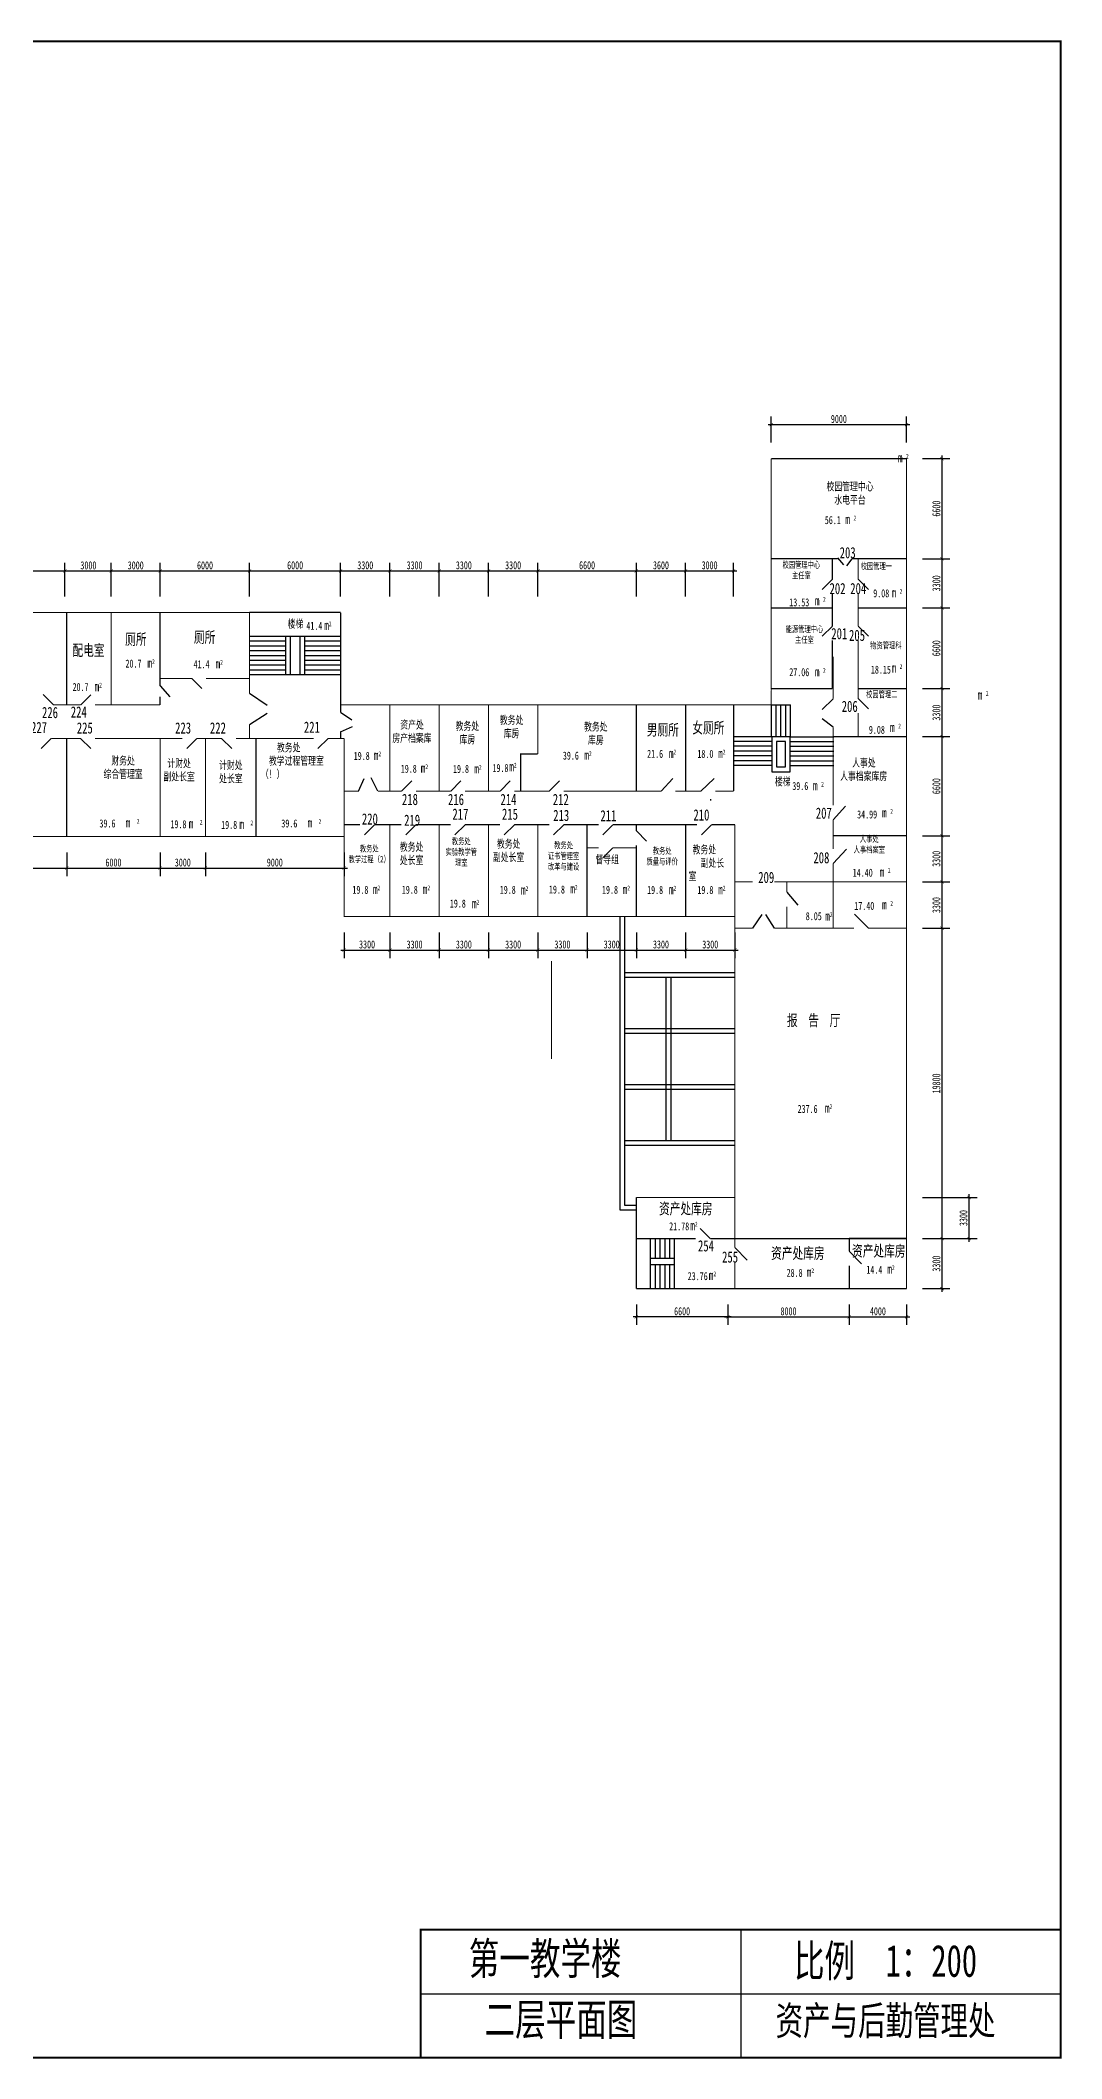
# Model space of a CAD drawing. Extents: x -122244 to 92479, y -96404 to 29716.
# Drawn here: x 28648 to 92479, y -96404 to 29716 of the extents above; entities that cross this region are included whole.
import ezdxf

# ---------------------------------------------------------------- set-up
doc = ezdxf.new("R2010")
doc.units = 0
doc.header["$LTSCALE"] = 20
doc.layers.get('0').update_dxf_attribs({"linetype": 'CONTINUOUS'})
doc.layers.get('DEFPOINTS').update_dxf_attribs({"linetype": 'CONTINUOUS'})
doc.styles.get("Standard").update_dxf_attribs({"font": '', "width": 0.7, "height": 700})
doc.styles.get('Standard').set_extended_font_data('FangSong_GB2312')

# ---------------------------------------------------------------- blocks, each defined once
blk = doc.blocks.new('1')
blk.add_line((0, 0), (900, -1))
blk = doc.blocks.new('_ARCHTICK')
at = {"color": 0, "linetype": 'ByBlock', "const_width": 0.15}
blk.add_lwpolyline([(-0.5, -0.5), (0.5, 0.5)], dxfattribs=at)

msp = doc.modelspace()

# ---------------------------------------------------------------- linework, layer by layer
at = {"color": 0, "linetype": 'ByBlock'}
for p, q in [((74127, 5704), (82987, 5704)), ((74327, 4578), (74327, 6204)), ((82787, 4578), (82787, 6204)), ((83787, 3578), (85499, 3578)), ((84999, 3778), (84999, -2872)), ((84999, -2472), (84999, -5952)), ((18316, -3436), (30387, -3436)), ((29987, -3436), (33276, -3436)), ((30187, -5037), (30187, -2936)), ((32876, -3436), (36336, -3436)), ((33076, -5037), (33076, -2936)), ((35936, -3436), (41926, -3436)), ((36136, -5037), (36136, -2936)), ((41526, -3436), (47617, -3436)), ((41726, -5037), (41726, -2936)), ((47217, -3436), (50697, -3436)), ((47417, -5037), (47417, -2936)), ((50297, -3436), (53777, -3436)), ((50497, -5037), (50497, -2936)), ((53377, -3436), (56857, -3436)), ((53577, -5037), (53577, -2936)), ((56457, -3436), (59937, -3436)), ((56657, -5037), (56657, -2936)), ((59537, -3436), (66097, -3436)), ((59737, -5037), (59737, -2936)), ((65697, -3436), (69177, -3436)), ((65897, -5037), (65897, -2936)), ((68777, -3436), (72177, -3436)), ((68977, -5037), (68977, -2936)), ((71977, -5037), (71977, -2936)), ((83787, -2672), (85499, -2672)), ((83787, -5752), (85499, -5752)), ((84999, -5552), (84999, -10993)), ((83787, -10793), (85499, -10793)), ((84999, -10593), (84999, -13992)), ((83787, -13792), (85499, -13792)), ((84999, -13592), (84999, -20182)), ((83787, -19982), (85499, -19982)), ((84999, -19782), (84999, -23072)), ((30296, -21027), (30296, -22510)), ((36136, -21027), (36136, -22510)), ((38966, -21027), (38966, -22510)), ((47636, -21027), (47636, -22510)), ((21426, -22010), (30496, -22010)), ((30096, -22010), (36336, -22010)), ((35936, -22010), (39166, -22010)), ((38766, -22010), (47836, -22010)), ((84999, -22672), (84999, -25962)), ((83787, -22872), (85499, -22872)), ((47636, -26027), (47636, -27631)), ((50497, -26027), (50497, -27631)), ((53577, -26027), (53577, -27631)), ((56657, -26027), (56657, -27631)), ((59737, -26027), (59737, -27631)), ((62817, -26027), (62817, -27631)), ((65897, -26027), (65897, -27631)), ((68977, -26027), (68977, -27631)), ((72057, -26027), (72057, -27631)), ((83787, -25762), (85499, -25762)), ((84999, -25562), (84999, -45362)), ((47436, -27131), (50697, -27131)), ((50297, -27131), (53777, -27131)), ((53377, -27131), (56857, -27131)), ((56457, -27131), (59937, -27131)), ((59537, -27131), (63017, -27131)), ((62617, -27131), (66097, -27131)), ((65697, -27131), (69177, -27131)), ((68777, -27131), (72257, -27131)), ((83787, -42587), (87193, -42587)), ((86693, -45362), (86693, -42387)), ((83787, -45162), (85499, -45162)), ((83787, -45162), (87193, -45162)), ((84999, -44962), (84999, -48487)), ((83787, -48287), (85499, -48287)), ((71817, -50054), (65697, -50054)), ((65897, -49287), (65897, -50554)), ((71417, -50054), (79407, -50054)), ((71617, -49287), (71617, -50554)), ((71617, -49287), (71617, -50554)), ((79007, -50054), (82987, -50054)), ((79207, -49287), (79207, -50554)), ((82787, -49287), (82787, -50554))]:
    msp.add_line(p, q, dxfattribs=at)
for p, q in [((78471, -2623), (78845, -3065)), ((79371, -2672), (79039, -3120)), ((36136, -10610), (36136, -6037)), ((47417, -6037), (41726, -6037)), ((47415, -7537), (41715, -7537)), ((43965, -7537), (43965, -9937)), ((44265, -7537), (44265, -9937)), ((44865, -7537), (44865, -9937)), ((45165, -7537), (45165, -9937)), ((43965, -7837), (41715, -7837)), ((43965, -8137), (41715, -8137)), ((43965, -8437), (41715, -8437)), ((43965, -8737), (41715, -8737)), ((47415, -7837), (45165, -7837)), ((47415, -8137), (45165, -8137)), ((47415, -8437), (45165, -8437)), ((47415, -8737), (45165, -8737)), ((43965, -9037), (41715, -9037)), ((43965, -9337), (41715, -9337)), ((43965, -9637), (41715, -9637)), ((47415, -9937), (41715, -9937)), ((47415, -9037), (45165, -9037)), ((47415, -9337), (45165, -9337)), ((47415, -9637), (45165, -9637)), ((36136, -10610), (36734, -11296)), ((36136, -11807), (36136, -11310)), ((38120, -10159), (38739, -10781)), ((41715, -11078), (42824, -11833)), ((41715, -13036), (42824, -12328)), ((47417, -12257), (48113, -12753)), ((74327, -11807), (75535, -11807)), ((74335, -13799), (74335, -11807)), ((74635, -13799), (74635, -11807)), ((74935, -13799), (74935, -11807)), ((75235, -13799), (75235, -11807)), ((75535, -13799), (75535, -11807)), ((78202, -11424), (77510, -12100)), ((47417, -13494), (48160, -13154)), ((74337, -13799), (71977, -13799)), ((75535, -13799), (78245, -13799)), ((78202, -13210), (77510, -12690)), ((42118, -13907), (42118, -20027)), ((74337, -14099), (71977, -14099)), ((74337, -14399), (71977, -14399)), ((74337, -14699), (71977, -14699)), ((74337, -14999), (71977, -14999)), ((75535, -14099), (78245, -14099)), ((75535, -14399), (78245, -14399)), ((75535, -14699), (78245, -14699)), ((75535, -14999), (78245, -14999)), ((49741, -17197), (49318, -16360)), ((74337, -15299), (71977, -15299)), ((74337, -15599), (71977, -15599)), ((75535, -15299), (78245, -15299)), ((75535, -15599), (78245, -15599)), ((48541, -17197), (48879, -16409)), ((67441, -17197), (68176, -16409)), ((69928, -17197), (70758, -16409)), ((70578, -17751), (70502, -17751)), ((70502, -17751), (70502, -17751)), ((70502, -17751), (70502, -17751)), ((70502, -17751), (70578, -17751)), ((70578, -17751), (70502, -17751)), ((78202, -18993), (78971, -18140)), ((78202, -21724), (79029, -20829)), ((75301, -23512), (75993, -24319)), ((64886, -43385), (64886, -25027)), ((65186, -43085), (65186, -25027)), ((73168, -25762), (73763, -24900)), ((74528, -25762), (73999, -24900)), ((80401, -25762), (79542, -24891)), ((65186, -28527), (72057, -28527)), ((65186, -28827), (72057, -28827)), ((67746, -28827), (67746, -39027)), ((68046, -28827), (68046, -39027)), ((65186, -32027), (72057, -32027)), ((65186, -32327), (72057, -32327)), ((65186, -35527), (72057, -35527)), ((65186, -35827), (72057, -35827)), ((65186, -39027), (72057, -39027)), ((65186, -39327), (72057, -39327)), ((65893, -43385), (64886, -43385)), ((65893, -43085), (65186, -43085)), ((66792, -48296), (66792, -45202)), ((67092, -46377), (67092, -45202)), ((67392, -46377), (67392, -45202)), ((67692, -46377), (67692, -45202)), ((67992, -46377), (67992, -45202)), ((68292, -48296), (68292, -45202)), ((82787, -45162), (79207, -45162)), ((66792, -46377), (68292, -46377)), ((72057, -45713), (72824, -46514)), ((79207, -45944), (79974, -46745)), ((66792, -46777), (68292, -46777)), ((67092, -48296), (67092, -46777)), ((67392, -48296), (67392, -46777)), ((67692, -48296), (67692, -46777)), ((67992, -48296), (67992, -46777)), ((72419, -88344), (72419, -96344)), ((52419, -92344), (92419, -92344))]:
    msp.add_line(p, q)
for points, const_width in [([(-85781, 29656), (92419, 29656), (92419, -96344), (-85781, -96344), (-85781, 29656)], 120), ([(74327, 3578), (74327, -10902), (74316, -10902)], 70), ([(82787, 3578), (74327, 3578)], 70), ([(82787, 3578), (82787, -48287)], 70), ([(78147, -2672), (74327, -2672)], 70), ([(78147, -2672), (78147, -3960)], 70), ([(78147, -2672), (78471, -2672)], 70), ([(79371, -2672), (79767, -2672)], 70), ([(82787, -2672), (79767, -2672)], 70), ([(79767, -2672), (79767, -3960)], 70), ([(78147, -4860), (78147, -6880)], 70), ([(79767, -4860), (79767, -6880)], 70), ([(12956, -6037), (47417, -6037)], 70), ([(36136, -6037), (36136, -10610)], 70), ([(41715, -6037), (41715, -11078)], 70), ([(47417, -6037), (47417, -12257)], 70), ([(78147, -5752), (74327, -5752)], 70), ([(82787, -5752), (79767, -5752)], 70), ([(78147, -7780), (78147, -10793)], 70), ([(78202, -8793), (78202, -11424)], 70), ([(79767, -7780), (79767, -11416)], 70), ([(38120, -10159), (36136, -10159)], 70), ([(36136, -11310), (36136, -11807)], 70), ([(41715, -10159), (39005, -10159)], 70), ([(78147, -10793), (74327, -10793)], 70), ([(74327, -10902), (74327, -11807)], 70), ([(82787, -10793), (79767, -10793)], 70), ([(29469, -11807), (31172, -11807)], 70), ([(32072, -11807), (36136, -11807)], 70), ([(51167, -11807), (47417, -11807)], 70), ([(50497, -11807), (50497, -17197)], 70), ([(51167, -11807), (72057, -11807)], 70), ([(53577, -11807), (53577, -17197)], 70), ([(56657, -11807), (56657, -17197)], 70), ([(59737, -11807), (59737, -14876)], 70), ([(65897, -11807), (65897, -17197)], 70), ([(74327, -11807), (65897, -11807)], 70), ([(65897, -11807), (65897, -17197)], 70), ([(68977, -11807), (68977, -16902)], 70), ([(68977, -11807), (68977, -17197)], 70), ([(71977, -11807), (71977, -17197)], 70), ([(79767, -12316), (79767, -13792)], 70), ([(29329, -13907), (31158, -13907)], 70), ([(32058, -13907), (37531, -13907)], 70), ([(36136, -13907), (36136, -20027)], 70), ([(38431, -13907), (39970, -13907)], 70), ([(40870, -13907), (42118, -13907)], 70), ([(40870, -13907), (45094, -13907)], 70), ([(41715, -13036), (41715, -13907)], 70), ([(45094, -13907), (45728, -13907)], 70), ([(46628, -13907), (47636, -13907)], 70), ([(47417, -13494), (47417, -13907)], 70), ([(78202, -13210), (78202, -18093)], 70), ([(82787, -13792), (78202, -13792)], 70), ([(58670, -17197), (58670, -14876), (59737, -14876)], 70), ([(48541, -17197), (47636, -17197)], 70), ([(50497, -17197), (49741, -17197)], 70), ([(51167, -17197), (50497, -17197)], 70), ([(51167, -17197), (51218, -17197)], 70), ([(52118, -17197), (54298, -17197)], 70), ([(55198, -17197), (57378, -17197)], 70), ([(58278, -17197), (60458, -17197)], 70), ([(61358, -17197), (65897, -17197)], 70), ([(67441, -17197), (65897, -17197)], 70), ([(69928, -17197), (68341, -17197)], 70), ([(71977, -17197), (70828, -17197)], 70), ([(12956, -20027), (47636, -20027)], 70), ([(42118, -20027), (42476, -20027)], 70), ([(48636, -19297), (47636, -19297)], 70), ([(47636, -20027), (47636, -25027), (72057, -25027)], 70), ([(51167, -19297), (49536, -19297)], 70), ([(50497, -19297), (50497, -25027)], 70), ([(51167, -19297), (51218, -19297)], 70), ([(52118, -19297), (54298, -19297)], 70), ([(53577, -19297), (53577, -25027)], 70), ([(55198, -19297), (57378, -19297)], 70), ([(56657, -19297), (56657, -25027)], 70), ([(58278, -19297), (60458, -19297)], 70), ([(59737, -19297), (59737, -25027)], 70), ([(61358, -19297), (63538, -19297)], 70), ([(62817, -19297), (62817, -25027)], 70), ([(64438, -19297), (66618, -19297)], 70), ([(65897, -19297), (65897, -19681)], 70), ([(65897, -19297), (65897, -19681)], 70), ([(67518, -19297), (66618, -19297)], 70), ([(67518, -19297), (69698, -19297)], 70), ([(68977, -19297), (68977, -25027)], 70), ([(70598, -19297), (72057, -19297)], 70), ([(72057, -19297), (72057, -25027)], 70), ([(78202, -18993), (78202, -19982)], 70), ([(78202, -19982), (78202, -20824)], 70), ([(82787, -19982), (78202, -19982)], 70), ([(62817, -20740), (63538, -20740)], 70), ([(64438, -20740), (65897, -20740)], 70), ([(65897, -20581), (65897, -24672)], 70), ([(65897, -20581), (65897, -25027)], 70), ([(72057, -21672), (72057, -45713)], 70), ([(78202, -21724), (78202, -22872)], 70), ([(73168, -22872), (72057, -22872)], 70), ([(82787, -22872), (74528, -22872)], 70), ([(75301, -22872), (75301, -23512)], 70), ([(78202, -22872), (78202, -25762)], 70), ([(75301, -24412), (75301, -25762)], 70), ([(73168, -25762), (72057, -25762)], 70), ([(79501, -25762), (74528, -25762)], 70), ([(79501, -25762), (74528, -25762)], 70), ([(82787, -25762), (80401, -25762)], 70), ([(82787, -25762), (80401, -25762)], 70), ([(65897, -42587), (65897, -48287)], 70), ([(67172, -42587), (65897, -42587)], 70), ([(67172, -42587), (68372, -42587)], 70), ([(72057, -42587), (68372, -42587)], 70), ([(69614, -45162), (65897, -45162)], 70), ([(71617, -45162), (70514, -45162)], 70), ([(82787, -45162), (71617, -45162)], 70), ([(79207, -45162), (79207, -45944)], 70), ([(72057, -46613), (72057, -48287)], 70), ([(79207, -46844), (79207, -48287)], 70), ([(82787, -48287), (65897, -48287)], 70), ([(92419, -96344), (92419, -88344), (72419, -88344), (52419, -88344), (52419, -96344)], 120)]:
    msp.add_lwpolyline(points, dxfattribs=dict(const_width=const_width))
for points in [[(-85781, -96344), (92419, -96344), (92419, 29656), (-85781, 29656)], [(75510, -13799), (74362, -13799), (74362, -15985), (75510, -15985)], [(75210, -14099), (74662, -14099), (74662, -15685), (75210, -15685)]]:
    msp.add_lwpolyline(points, close=True)
at = {"color": 0, "linetype": 'ByBlock', "const_width": 30}
for points in [[(30287, -3336), (30087, -3536)], [(33176, -3336), (32976, -3536)], [(32976, -3536), (33176, -3336)], [(36036, -3536), (36236, -3336)], [(36236, -3336), (36036, -3536)]]:
    msp.add_lwpolyline(points, dxfattribs=at)
for points in [[(30296, -6037, 70, 70, 0), (30296, -11807, 70, 70, 0)], [(33076, -6037, 70, 70, 0), (33076, -11807, 70, 70, 0)], [(30296, -13907, 70, 70, 0), (30296, -20027, 70, 70, 0)], [(38966, -13907, 70, 70, 0), (38966, -20027, 70, 70, 0)], [(47636, -13907, 70, 70, 0), (47636, -20027, 70, 70, 0)]]:
    msp.add_lwpolyline(points, format="xyseb")
at = {"lineweight": -3}
msp.add_lwpolyline([(60591, -27814, 70, 70, 0), (60591, -33934, 70, 70, 0)], format="xyseb", dxfattribs=at)
at = {"layer": 'DEFPOINTS', "color": 0, "linetype": 'ByBlock'}
for p in [(82787, 5704), (74327, 3578), (82787, 3578), (82787, 3578), (82787, 3578), (30187, -3436), (33076, -3436), (36136, -3436), (41726, -3436), (47417, -3436), (50497, -3436), (53577, -3436), (56657, -3436), (59737, -3436), (65897, -3436), (68977, -3436), (71977, -3436), (82787, -2672), (82787, -2672), (84999, -2672), (30187, -6037), (30187, -6037), (30546, -6037), (30546, -6037), (33076, -6037), (33076, -6037), (36136, -6037), (36136, -6037), (36136, -6037), (36136, -6037), (41726, -6037), (41726, -6037), (41726, -6037), (47417, -6037), (47417, -6037), (47417, -6037), (47417, -6037), (82787, -5752), (82787, -5752), (84999, -5752), (82787, -10793), (82787, -10793), (84999, -10793), (50497, -11807), (50497, -11807), (50497, -11807), (50497, -11807), (53577, -11807), (53577, -11807), (53577, -11807), (53577, -11807), (56657, -11807), (56657, -11807), (56657, -11807), (56657, -11807), (59737, -11807), (59737, -11807), (59737, -11807), (59737, -11807), (65897, -11807), (65897, -11807), (65897, -11807), (65897, -11807), (68977, -11807), (68977, -11807), (68977, -11807), (68977, -11807), (71977, -11807), (72057, -11807), (82787, -13792), (82787, -13792), (82787, -13792), (82787, -13792), (84999, -13792), (30243, -13907), (30243, -13907), (38966, -13907), (38966, -13907), (30296, -20027), (30296, -20027), (36136, -20027), (36136, -20027), (38966, -20027), (38966, -20027), (47636, -20027), (62817, -19297), (62817, -19297), (82787, -19982), (82787, -19982), (82787, -19982), (82787, -19982), (84999, -19982), (30296, -22010), (36136, -22010), (38966, -22010), (47636, -22010), (82787, -22872), (82787, -22872), (82787, -22872), (82787, -22872), (84999, -22872), (47636, -25027), (50497, -25027), (50497, -25027), (53577, -25027), (53577, -25027), (56657, -25027), (56657, -25027), (59737, -25027), (59737, -25027), (62817, -25027), (62817, -25027), (65897, -25027), (65897, -25027), (68977, -25027), (68977, -25027), (72057, -25027), (82787, -25762), (82787, -25762), (82787, -25762), (82787, -25762), (84999, -25762), (50497, -27131), (53577, -27131), (56657, -27131), (59737, -27131), (62817, -27131), (65897, -27131), (68977, -27131), (72057, -27131), (72057, -42587), (86693, -42587), (72057, -45162), (82787, -45162), (82787, -45162), (82787, -45162), (82787, -45162), (84999, -45162), (65897, -48287), (65897, -48287), (71617, -48287), (71617, -48287), (71617, -48287), (79207, -48287), (79207, -48287), (82787, -48287), (82787, -48287), (82787, -48287), (84999, -48287), (65897, -50054), (71617, -50054), (79207, -50054), (82787, -50054)]:
    msp.add_point(p, dxfattribs=at)

# ---------------------------------------------------------------- block references
at = {"color": 0, "linetype": 'ByBlock', "xscale": 200, "yscale": 200, "zscale": 200}
for p, rotation in [((74327, 5704), 180), ((84999, 3578), 90), ((41726, -3436), 180), ((47417, -3436), 180), ((50497, -3436), 180), ((53577, -3436), 180), ((56657, -3436), 180), ((59737, -3436), 180), ((65897, -3436), 180), ((68977, -3436), 180), ((84999, -2672), 90), ((84999, -2672), 270), ((84999, -5752), 270), ((84999, -5752), 90), ((84999, -10793), 90), ((84999, -10793), 270), ((84999, -13792), 90), ((84999, -13792), 270), ((84999, -19982), 270), ((84999, -19982), 90), ((30296, -22010), 180), ((36136, -22010), 180), ((38966, -22010), 180), ((84999, -22872), 90), ((84999, -22872), 270), ((84999, -25762), 90), ((84999, -25762), 270), ((47636, -27131), 180), ((50497, -27131), 180), ((53577, -27131), 180), ((56657, -27131), 180), ((59737, -27131), 180), ((62817, -27131), 180), ((65897, -27131), 180), ((68977, -27131), 180), ((86693, -42587), 90), ((84999, -45162), 270), ((84999, -45162), 90), ((86693, -45162), 270), ((84999, -48287), 270), ((65897, -50054), 180), ((71617, -50054), 180), ((79207, -50054), 180)]:
    msp.add_blockref('_ARCHTICK', p, dxfattribs=dict(at, rotation=rotation))
for p in [(82787, 5704), (30187, -3436), (41726, -3436), (47417, -3436), (50497, -3436), (53577, -3436), (56657, -3436), (59737, -3436), (65897, -3436), (68977, -3436), (71977, -3436), (30296, -22010), (36136, -22010), (38966, -22010), (47636, -22010), (50497, -27131), (53577, -27131), (56657, -27131), (59737, -27131), (62817, -27131), (65897, -27131), (68977, -27131), (72057, -27131), (71617, -50054), (71617, -50054), (79207, -50054), (82787, -50054)]:
    msp.add_blockref('_ARCHTICK', p, dxfattribs=at)
for p, rotation in [((78147, -3960), 225), ((79767, -3960), 315), ((78147, -6880), 225), ((79767, -6880), 315), ((29469, -11807), 135), ((31172, -11807), 45), ((79767, -11416), 315), ((29329, -13907), 225), ((31158, -13907), 315), ((38431, -13907), 225), ((39970, -13907), 315), ((46628, -13907), 225), ((51218, -17197), 45), ((54298, -17197), 45), ((57378, -17197), 45), ((60458, -17197), 45), ((49536, -19297), 225), ((52118, -19297), 225), ((55198, -19297), 225), ((58278, -19297), 225), ((61358, -19297), 225), ((64438, -19297), 225), ((65897, -19681), 315), ((70598, -19297), 225), ((64438, -20740), 225), ((70514, -45162), 135)]:
    msp.add_blockref('1', p, dxfattribs=dict(rotation=rotation))

# ---------------------------------------------------------------- texts
at = {"color": 0, "width": 0.7}
for s, p in [('3000', (31150, -3336)), ('3000', (34107, -3336)), ('6000', (38439, -3336))]:
    msp.add_text(s, height=500, dxfattribs=at).set_placement(p)
at = {"color": 0, "linetype": 'ByBlock', "char_height": 500, "attachment_point": 5}
for s, insert in [('\\A1;9000', (78557, 6054)), ('6000', (44572, -3086)), ('3300', (48957, -3086)), ('3300', (52037, -3086)), ('3300', (55117, -3086)), ('3300', (58197, -3086)), ('6600', (62817, -3086)), ('3600', (67437, -3086)), ('\\A1;3000', (70477, -3086)), ('6000', (33216, -21660)), ('3000', (37551, -21660)), ('9000', (43301, -21660)), ('3300', (49067, -26781)), ('3300', (52037, -26781)), ('3300', (55117, -26781)), ('3300', (61277, -26781)), ('3300', (64357, -26781)), ('3300', (67437, -26781)), ('3300', (70517, -26781)), ('6600', (68757, -49704)), ('8000', (75412, -49704)), ('4000', (80997, -49704))]:
    msp.add_mtext(s, dxfattribs=dict(at, insert=insert))
at = {"lineweight": -3, "attachment_point": 1}
for s, insert, char_height, width in [('m', (82242, 3948), 600, 545.7), ('m', (82242, 3948), 600, 545.7), ('m', (82242, 3948), 600, 545.7), ('2', (82751, 3878), 300, 237.54), ('2', (82751, 3878), 300, 237.54), ('2', (82751, 3878), 300, 237.54), ('2', (79473, 20), 300, 237.54), ('m', (78964, 91), 600, 545.7), ('{\\fGulim|b0|i0|c129|p34;校\\fPMingLiU|b0|i0|c136|p18;园\\fGulim|b0|i0|c134|p34;管理一}', (79920, -2940), 400, 2660), ('m', (81844, -4489), 600, 545.7), ('2', (82353, -4560), 300, 237.54), ('m', (77054, -4989), 600, 545.7), ('2', (77563, -5060), 300, 237.54), ('m', (77054, -9429), 600, 545.7), ('2', (77563, -9500), 300, 237.54), ('m', (81844, -9189), 600, 545.7), ('2', (82353, -9260), 300, 237.54), ('m', (87234, -10879), 600, 545.7), ('2', (87743, -10950), 300, 237.54), ('m', (81754, -12909), 600, 545.7), ('2', (82263, -12980), 300, 237.54), ('m', (76938, -16543), 600, 545.7), ('2', (77447, -16614), 300, 237.54), ('39.6', (32339, -18966), 500, 1559.55), ('m', (33983, -18871), 600, 545.7), ('2', (34672, -18941), 300, 237.54), ('\\pi500;19.8', (36279, -19016), 500, 1559.55), ('m', (37923, -18921), 600, 545.7), ('2', (38612, -18991), 300, 237.54), ('\\pi500;19.8', (39449, -19056), 500, 1559.55), ('m', (41093, -18961), 600, 545.7), ('2', (41782, -19031), 300, 237.54), ('39.6', (43709, -18966), 500, 1559.55), ('m', (45353, -18871), 600, 545.7), ('2', (46042, -18941), 300, 237.54), ('{\\fGulim|b0|i0|c129|p34;督\\fPMingLiU|b0|i0|c136|p18;导\\fPMingLiU|b0|i0|c134|p18;组}', (63340, -21220), 500, 2140), ('m', (81106, -21943), 600, 545.7), ('2', (81615, -22014), 300, 237.54), ('m', (81258, -23983), 600, 545.7), ('2', (81767, -24054), 300, 237.54)]:
    msp.add_mtext(s, dxfattribs=dict(at, insert=insert, char_height=char_height, width=width))
for s, insert, char_height, width, attachment_point in [('\\pt1000;{\\fGulim|b0|i0|c129|p34;校\\fPMingLiU|b0|i0|c136|p18;园\\fGulim|b0|i0|c134|p34;管理中心\\P水\\fPMingLiU|b0|i0|c134|p18;电\\fGulim|b0|i0|c134|p34;平台}', (79251, 2089), 500, 3674.83, 2), ('56.1', (77676, -11), 500, 1718.36, 1), ('203', (78605, -1949), 700, 1370, 1), ('{\\fGulim|b0|i0|c129|p34;校\\fPMingLiU|b0|i0|c136|p18;园\\fGulim|b0|i0|c134|p34;管理中心主任室}', (76211, -2854), 400, 2616.35, 2), ('202', (77971, -4188), 700, 1370, 1), ('204', (79266, -4188), 700, 1370, 1), ('9.08', (80703, -4585), 500, 1718.36, 1), ('13.53', (75456, -5148), 500, 1718.36, 1), ('厕所', (33946, -7354), 700, 2176.59, 1), ('厕所', (38245, -7227), 700, 2634.82, 1), ('楼梯', (44101, -6494), 500, 2863.94, 1), ('41.4', (45275, -6615), 500, 1374.69, 1), ('m', (46391, -6527), 600, 545.7, 1), ('2', (46680, -6598), 300, 237.54, 1), ('{\\fGulim|b0|i0|c129|p34;能\\fGulim|b0|i0|c134|p34;源管理中心\\P主任室}', (76406, -6876), 400, 3422.46, 2), ('201', (78081, -7004), 700, 1370, 1), ('205', (79190, -7112), 700, 1370, 1), ('配电室', (30655, -8041), 700, 2004.76, 1), ('\\P{\\fGulim|b0|i0|c134|p34;\\H0.8x;物\\fPMingLiU|b0|i0|c136|p18;资\\fGulim|b0|i0|c134|p34;管理科}', (80511, -7059), 500, 2718.13, 1), ('20.7', (33967, -8978), 500, 1374.69, 1), ('m', (35341, -8890), 600, 545.7, 1), ('2', (35630, -8961), 300, 237.54, 1), ('41.4', (38224, -9021), 500, 1374.69, 1), ('m', (39598, -8933), 600, 545.7, 1), ('2', (39886, -9004), 300, 237.54, 1), ('27.06', (75456, -9513), 500, 1718.36, 1), ('18.15', (80557, -9355), 500, 1718.36, 1), ('20.7', (30662, -10440), 500, 1374.69, 1), ('m', (32036, -10352), 600, 545.7, 1), ('2', (32324, -10423), 300, 237.54, 1), ('{\\fGulim|b0|i0|c129|p34;校\\fPMingLiU|b0|i0|c136|p18;园\\fGulim|b0|i0|c134|p34;管理二}', (80257, -10946), 400, 2182.12, 1), ('226', (28751, -11935), 700, 2006.8, 1), ('224', (30550, -11903), 700, 2006.8, 1), ('{\\fPMingLiU|b0|i0|c136|p18;教\\fPMingLiU|b0|i0|c134|p18;务处}\\P{\\fPMingLiU|b0|i0|c134|p18;库\\fGulim|b0|i0|c134|p34;房}', (58100, -12504), 500, 2241.49, 2), ('206', (78734, -11550), 700, 1370, 1), ('227', (28065, -12872), 700, 2006.8, 1), ('225', (30926, -12900), 700, 2006.8, 1), ('223', (37069, -12900), 700, 2006.8, 1), ('222', (39247, -12900), 700, 2006.8, 1), ('221', (45120, -12851), 700, 2006.8, 1), ('{\\fSimSun|b0|i0|c134|p2;  资产处    房产档案库}', (50645, -12799), 500, 2722.87, 1), ('{\\fPMingLiU|b0|i0|c136|p18;教\\fPMingLiU|b0|i0|c134|p18;务处}\\P{\\fPMingLiU|b0|i0|c134|p18;库\\fGulim|b0|i0|c134|p34;房}', (55335, -12881), 500, 2485.13, 2), ('{\\fPMingLiU|b0|i0|c136|p18;教\\fPMingLiU|b0|i0|c134|p18;务处\\P库\\fGulim|b0|i0|c134|p34;房}', (63361, -12923), 500, 4111.28, 2), ('男厕所', (66551, -13015), 700, 2348.43, 1), ('女厕所', (69393, -12890), 700, 2317.41, 1), ('9.08', (80431, -13113), 500, 1718.36, 1), ('{\\fPMingLiU|b0|i0|c136|p18;财\\fPMingLiU|b0|i0|c134|p18;务处\\F宋体|c134;\\P\\fPMingLiU|b0|i0|c134|p18;综\\fGulim|b0|i0|c134|p34;合管理室}', (33819, -15045), 500, 4473.43, 2), ('{\\fSimSun|b0|i0|c134|p2; 计财处}\\P{\\fSimSun|b0|i0|c134|p2;副处长室}', (36337, -15206), 500, 4473.43, 1), ('{\\fSimSun|b0|i0|c134|p2;    教务处           教学过程管理室（！）}', (42433, -14220), 500, 4473.43, 1), ('19.8', (48233, -14746), 500, 1314.81, 1), ('m', (49485, -14648), 600, 545.7, 1), ('2', (49774, -14718), 300, 237.54, 1), ('39.6', (61305, -14727), 500, 1314.81, 1), ('m', (62647, -14639), 600, 545.7, 1), ('2', (62936, -14710), 300, 237.54, 1), ('21.6', (66569, -14616), 500, 1314.81, 1), ('m', (67930, -14532), 600, 545.7, 1), ('2', (68219, -14602), 300, 237.54, 1), ('18.0', (69711, -14618), 500, 1314.81, 1), ('m', (71010, -14532), 600, 545.7, 1), ('2', (71299, -14602), 300, 237.54, 1), ('{\\fSimSun|b0|i0|c134|p2;   人事处\\P人事档案库房}', (78634, -15175), 500, 4482.86, 1), ('{\\fSimSun|b0|i0|c134|p2;计财处     处长室}', (39819, -15324), 500, 2773.36, 1), ('19.8', (51173, -15549), 500, 1314.81, 1), ('m', (52424, -15451), 600, 545.7, 1), ('2', (52713, -15521), 300, 237.54, 1), ('19.8', (54439, -15560), 500, 1314.81, 1), ('m', (55770, -15491), 600, 545.7, 1), ('2', (56059, -15561), 300, 237.54, 1), ('19.8', (56906, -15503), 500, 1314.81, 1), ('m', (57954, -15356), 600, 545.7, 1), ('2', (58243, -15426), 300, 237.54, 1), ('楼梯', (74557, -16350), 500, 1832.92, 1), ('218', (51247, -17367), 700, 1367.39, 1), ('216', (54127, -17367), 700, 1367.39, 1), ('214', (57407, -17367), 700, 1367.39, 1), ('212', (60677, -17367), 700, 1367.39, 1), ('39.6', (75644, -16629), 500, 1314.81, 1), ('220', (48743, -18587), 700, 1367.39, 1), ('219', (51385, -18664), 700, 1367.39, 1), ('217', (54401, -18286), 700, 1367.39, 1), ('215', (57498, -18286), 700, 1367.39, 1), ('213', (60700, -18363), 700, 1367.39, 1), ('211', (63652, -18384), 700, 1367.39, 1), ('210', (69464, -18335), 700, 1367.39, 1), ('207', (77114, -18224), 700, 1364.18, 1), ('34.99', (79695, -18404), 500, 1546.53, 1), ('m', (81258, -18243), 600, 545.7, 1), ('2', (81767, -18314), 300, 237.54, 1), ('{\\fPMingLiU|b0|i0|c136|p18;教\\fPMingLiU|b0|i0|c134|p18;务处\\P实验教学\\fGulim|b0|i0|c134|p34;管理室}', (54954, -20127), 400, 1964.1, 2), ('{\\fSimSun|b0|i0|c134|p2;\\H0.7143x; 教务处\\fFangSong_GB2312|b0|i0|c134|p49;\\P\\fSimSun|b0|i0|c134|p2;副处长室}', (56934, -20242), 700, 2648.31, 1), ('{\\fGulim|b0|i0|c129|p34;人\\fGulim|b0|i0|c134|p34;事\\fPMingLiU|b0|i0|c136|p18;处\\fPMingLiU|b0|i0|c134|p18;\\P\\fGulim|b0|i0|c134|p34;人事\\fPMingLiU|b0|i0|c134|p18;档\\fGulim|b0|i0|c134|p34;案室}', (80456, -19982), 400, 3109.81, 2), ('{\\fPMingLiU|b0|i0|c136|p18;教\\fPMingLiU|b0|i0|c134|p18;务处\\P教学过\\fGulim|b0|i0|c134|p34;程（\\fSimSun|b0|i0|c134|p2;2\\fGulim|b0|i0|c134|p34;）}', (49203, -20585), 400, 2762.76, 2), ('{\\fSimSun|b0|i0|c134|p2;教务处  处长室}', (51117, -20429), 500, 2244.03, 1), ('{\\fPMingLiU|b0|i0|c136|p18;教\\fPMingLiU|b0|i0|c134|p18;务处\\P证书\\fGulim|b0|i0|c134|p34;管理室}\\P{\\fGulim|b0|i0|c134|p34;改革\\fPMingLiU|b0|i0|c134|p18;与\\fGulim|b0|i0|c134|p34;建\\fPMingLiU|b0|i0|c134|p18;设}', (61348, -20378), 400, 2788.6, 2), ('{\\fPMingLiU|b0|i0|c136|p18;教\\fPMingLiU|b0|i0|c134|p18;务处\\P质\\fGulim|b0|i0|c134|p34;量\\fPMingLiU|b0|i0|c134|p18;与评\\fGulim|b0|i0|c134|p34;价}', (67512, -20728), 400, 2645.36, 2), ('{\\fSimSun|b0|i0|c134|p2; 教务处       副处长室}', (69163, -20599), 500, 2681.17, 1), ('208', (76963, -21008), 700, 1364.18, 1), ('209', (73515, -22238), 700, 1364.18, 1), ('14.40', (79420, -22044), 500, 1603.81, 1), ('19.8', (48150, -23112), 500, 1314.81, 1), ('m', (49432, -23025), 600, 545.7, 1), ('2', (49721, -23095), 300, 237.54, 1), ('19.8', (51237, -23109), 500, 1314.81, 1), ('m', (52544, -23022), 600, 545.7, 1), ('2', (52833, -23092), 300, 237.54, 1), ('19.8', (57360, -23114), 500, 1314.81, 1), ('m', (58688, -23061), 600, 545.7, 1), ('2', (58977, -23131), 300, 237.54, 1), ('19.8', (60435, -23095), 500, 1314.81, 1), ('m', (61768, -22989), 600, 545.7, 1), ('2', (62057, -23060), 300, 237.54, 1), ('19.8', (63751, -23112), 500, 1314.81, 1), ('m', (65042, -23033), 600, 545.7, 1), ('2', (65331, -23104), 300, 237.54, 1), ('19.8', (66569, -23122), 500, 1314.81, 1), ('m', (67930, -23038), 600, 545.7, 1), ('2', (68219, -23108), 300, 237.54, 1), ('19.8', (69711, -23124), 500, 1314.81, 1), ('m', (71010, -23038), 600, 545.7, 1), ('2', (71299, -23108), 300, 237.54, 1), ('19.8', (54240, -23972), 500, 1314.81, 1), ('m', (55623, -23916), 600, 545.7, 1), ('2', (55912, -23986), 300, 237.54, 1), ('8.05', (76486, -24762), 500, 1374.69, 1), ('m', (77702, -24697), 600, 545.7, 1), ('2', (77991, -24768), 300, 237.54, 1), ('17.40', (79520, -24119), 500, 1202.85, 1), ('报  告  厅', (75310, -31171), 700, 5097.81, 1), ('237.6', (75975, -36806), 500, 1775.64, 1), ('m', (77683, -36696), 600, 545.7, 1), ('2', (77972, -36766), 300, 237.54, 1), ('资产处库房', (67313, -42937), 700, 12806.66, 1), ('2', (69556, -44104), 300, 237.54, 1), ('21.78', (67951, -44142), 500, 1374.69, 1), ('m', (69267, -44034), 600, 545.7, 1), ('254', (69749, -45261), 700, 1374.69, 1), ('255', (71255, -45959), 700, 1410, 1), ('资产处库房', (74320, -45723), 700, 12806.66, 1), ('资产处库房', (79378, -45579), 700, 12806.66, 1), ('23.76', (69108, -47254), 500, 1374.69, 1), ('m', (70424, -47146), 600, 545.7, 1), ('2', (70713, -47216), 300, 237.54, 1), ('28.8', (75288, -47049), 500, 1374.69, 1), ('m', (76547, -46940), 600, 545.7, 1), ('2', (76836, -47010), 300, 237.54, 1), ('14.4', (80274, -46853), 500, 1374.69, 1), ('m', (81586, -46755), 600, 545.7, 1), ('2', (81874, -46826), 300, 237.54, 1), ('\u3000第一教学楼', (53513, -89148), 2000, 18925.74, 1), ('比例  1：200', (75750, -89290), 2000, 16017.17, 1), ('二层平面图', (56411, -92953), 2000, 10628.21, 1), ('资产与后勤管理处', (74598, -93129), 1800, 17187.28, 1)]:
    msp.add_mtext(s, dxfattribs=dict(insert=insert, char_height=char_height, width=width, attachment_point=attachment_point))
at = {"color": 0, "linetype": 'ByBlock', "char_height": 500, "attachment_point": 5, "rotation": 90}
for s, insert in [('6600', (84649, 453)), ('3300', (84649, -4212)), ('6600', (84649, -8272)), ('3300', (84649, -12292)), ('6600', (84649, -16887)), ('3300', (84649, -21427)), ('3300', (84649, -24317)), ('\\A1;19800', (84649, -35462)), ('3300', (86343, -43875)), ('3300', (84649, -46725))]:
    msp.add_mtext(s, dxfattribs=dict(at, insert=insert))
at = {"color": 0, "linetype": 'ByBlock', "insert": (58197, -26781), "char_height": 500, "width": 1999.31, "attachment_point": 5}
msp.add_mtext('3300', dxfattribs=at)

doc.saveas('drawing.dxf')
